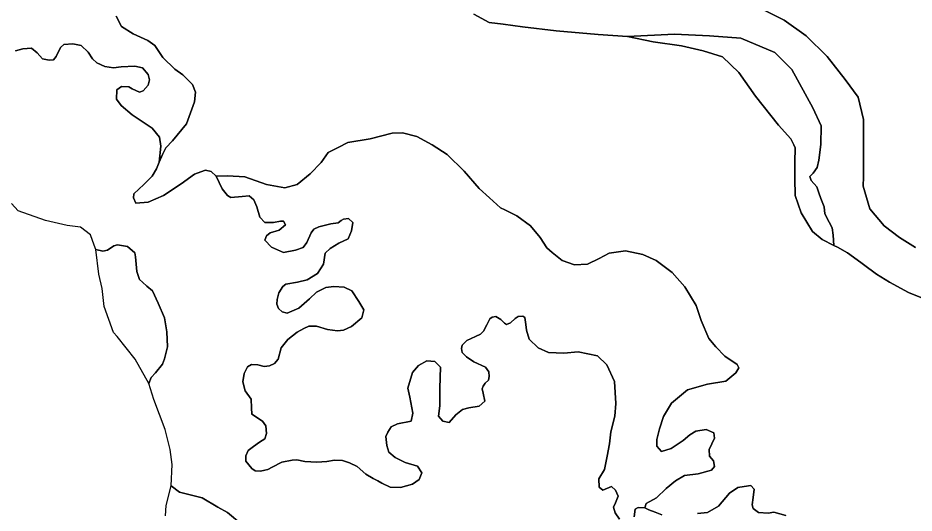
# Model space of a CAD drawing. Header units: inches. Extents: x 288635 to 1232953, y 676945 to 1655780.
# Drawn here: x 524395 to 542189, y 774730 to 784555 of the extents above; entities that cross this region are included whole.
import ezdxf

# ---------------------------------------------------------------- set-up
doc = ezdxf.new("R2010")
doc.units = ezdxf.units.IN
doc.header["$MEASUREMENT"] = 0

msp = doc.modelspace()

# ---------------------------------------------------------------- linework, layer by layer
at = {"color": 1}
for points in [[(542218.3248, 779997.7036), (541898.2841, 780195.824), (541593.4835, 780429.5045), (541309.003, 780764.7852), (541176.9227, 781216.9061), (541182.0027, 781404.8664), (541187.0827, 782009.3876), (541187.0827, 782537.7087), (541080.4025, 782979.6696), (540821.322, 783335.2703), (540460.6413, 783792.4712), (540046.4793, 784202.682), (539607.2701, 784509.5993), (539519.8001, 784553.6032), (539056.5123, 784786.6715)], [(526344.4868, 784592.2136), (526452.437, 784382.6632), (526681.0375, 784236.6129), (526973.1381, 784109.6127), (527112.8383, 784008.0125), (527271.5887, 783766.712), (527512.1043, 783538.2174), (527669.5846, 783426.4572), (527862.625, 783233.4168), (527918.5051, 783081.0165), (527903.2651, 782887.9761), (527745.0439, 782452.3123), (527466.3842, 782115.8146), (527329.2239, 781978.6543), (527263.1838, 781846.574), (527201.3094, 781695.9233), (527234.9805, 782008.0312), (527204.5005, 782185.8315), (527057.1802, 782368.7119), (526660.9394, 782632.8724), (526447.5789, 782815.7528), (526351.0587, 782942.753), (526356.1388, 783125.6334), (526452.659, 783196.7535), (526599.9792, 783186.5935), (526666.0194, 783145.9534), (526808.2597, 783084.9933), (526884.4598, 783105.3133), (526980.98, 783222.1536), (527006.3801, 783328.8338), (526980.98, 783435.514), (526869.2198, 783562.5143), (526716.8195, 783598.0743), (526442.4989, 783582.8343), (526295.1786, 783562.5143), (526122.4583, 783587.9143), (525959.898, 783664.1145), (525878.6178, 783740.3146), (525792.2576, 783877.4749), (525650.0173, 784009.5552), (525482.377, 784040.0352), (525309.6567, 784029.8752), (525238.5365, 783968.9151), (525152.1764, 783791.1147), (525101.3763, 783725.0746), (525015.0161, 783714.9146), (524882.9358, 783745.3946), (524776.2556, 783862.2349), (524664.4954, 783953.675), (524491.775, 783943.515), (524349.5347, 783902.8749)], [(537180.6971, 774694.8299), (537048.6169, 774750.71), (536921.6166, 774796.4301), (536845.4165, 774837.0702), (536870.8165, 774923.4303), (537074.0169, 775030.1106), (537267.0573, 775218.0709), (537449.9377, 775370.4712), (537627.738, 775477.1514), (537902.0586, 775507.6315), (538167.7431, 775579.0057), (538223.6232, 775655.2058), (538208.3832, 775766.966), (538127.103, 775858.4062), (538122.023, 775990.4865), (538228.7032, 776214.0069), (538210.6057, 776319.523), (538063.2854, 776385.5631), (537855.005, 776355.083), (537733.0848, 776283.9629), (537606.0845, 776167.1227), (537367.324, 776009.6423), (537174.2836, 775948.6822), (537077.7634, 776055.3624), (537077.7634, 776187.4427), (537133.6436, 776400.8031), (537214.9237, 776644.6436), (537372.404, 776913.8842), (537692.4447, 777172.9647), (538083.6055, 777289.8049), (538449.3662, 777345.685), (538652.5666, 777513.3254), (538708.4467, 777614.9256), (538672.8866, 777680.9657), (538434.1262, 777843.526), (538251.2458, 778026.4064), (538114.0855, 778194.0467), (537961.6852, 778549.6474), (537860.085, 778849.368), (537636.5646, 779220.2088), (537382.5641, 779504.6893), (537067.6034, 779743.4498), (536803.4429, 779860.29), (536458.0022, 779936.4902), (536132.8816, 779885.6901), (535934.7612, 779779.0099), (535706.1607, 779667.2497), (535447.0802, 779657.0896), (535203.2397, 779743.4498), (535005.1193, 779900.9301), (534898.4391, 779992.3703), (534766.3588, 780200.6507), (534573.3184, 780429.2512), (534298.9979, 780627.3716), (534062.7659, 780745.4876), (533973.8772, 780789.9319), (533755.4368, 780988.0523), (533552.2364, 781170.9327), (533257.5958, 781511.2933), (532917.2351, 781846.574), (532622.5945, 782034.5344), (532317.7939, 782202.1747), (532033.3134, 782273.2949), (531825.0329, 782268.2149), (531388.1521, 782156.4546), (530946.1912, 782085.3345), (530753.1508, 781983.7343), (530555.0304, 781882.1341), (530417.8701, 781684.0137), (530194.3497, 781460.4932), (529940.3492, 781247.1328), (529696.5087, 781181.0927), (529330.7479, 781252.2128), (528898.9471, 781399.5331), (528553.5064, 781419.8532), (528329.9859, 781414.7732), (528233.4658, 781506.2133), (528121.7055, 781536.6934), (528025.1853, 781501.1333), (527898.1851, 781455.4132), (527634.0246, 781262.3729), (527283.5039, 781028.6924), (526983.7833, 780896.6121), (526734.8628, 780881.3721), (526689.1427, 780982.9723), (526694.2227, 781064.2525), (526897.4231, 781252.2128), (527059.9834, 781414.7732), (527146.3436, 781562.0935), (527201.3094, 781695.9233), (527263.1838, 781846.574), (527329.2239, 781978.6543), (527466.3842, 782115.8146), (527745.0439, 782452.3123), (527903.2651, 782887.9761), (527918.5051, 783081.0165), (527862.625, 783233.4168), (527669.5846, 783426.4572), (527512.1043, 783538.2174), (527271.5887, 783766.712), (527112.8383, 784008.0125), (526973.1381, 784109.6127), (526681.0375, 784236.6129), (526452.437, 784382.6632), (526344.4868, 784592.2136)], [(533449.7541, 784632.1658), (533754.5547, 784467.0655), (534031.9606, 784429.7224), (534414.9561, 784378.1653), (535081.7074, 784301.9651), (535913.5591, 784225.765), (536497.7602, 784187.6649), (537009.9771, 784082.2812), (537568.7782, 783999.731), (538000.579, 783904.4808), (538387.9298, 783783.8306), (538711.7805, 783472.68), (539041.9811, 783002.779), (539495.8483, 782425.6952), (539744.7688, 782156.4546), (539801.6741, 782035.5307), (539825.8894, 781974.642), (539820.9689, 781694.1737), (539820.9689, 781369.0531), (539826.0489, 781028.6924), (539947.9692, 780688.3317), (540173.6063, 780318.3376), (540366.6467, 780155.7773), (540594.5692, 780041.8161), (540671.4473, 780003.377), (540864.4877, 779896.6968), (541133.7282, 779703.6564), (541184.2829, 779665.5332), (541443.6088, 779469.9759), (541697.6093, 779312.4956), (542078.6101, 779104.2152), (542485.0109, 778941.6549)], [(524349.5347, 783902.8749), (524491.775, 783943.515), (524664.4954, 783953.675), (524776.2556, 783862.2349), (524882.9358, 783745.3946), (525015.0161, 783714.9146), (525101.3763, 783725.0746), (525152.1764, 783791.1147), (525238.5365, 783968.9151), (525309.6567, 784029.8752), (525482.377, 784040.0352), (525650.0173, 784009.5552), (525792.2576, 783877.4749), (525878.6178, 783740.3146), (525878.6178, 783740.3146), (525959.898, 783664.1145), (526122.4583, 783587.9143), (526295.1786, 783562.5143), (526442.4989, 783582.8343), (526716.8195, 783598.0743), (526869.2198, 783562.5143), (526980.98, 783435.514), (527006.3801, 783328.8338), (526980.98, 783222.1536), (526884.4598, 783105.3133), (526808.2597, 783084.9933), (526666.0194, 783145.9534), (526599.9792, 783186.5935), (526452.659, 783196.7535), (526356.1388, 783125.6334), (526351.0587, 782942.753), (526447.5789, 782815.7528), (526660.9394, 782632.8724), (527057.1802, 782368.7119), (527204.5005, 782185.8315), (527234.9805, 782008.0312), (527201.3094, 781695.9233), (527146.3436, 781562.0935), (527059.9834, 781414.7732), (526897.4231, 781252.2128), (526694.2227, 781064.2525), (526689.1427, 780982.9723), (526734.8628, 780881.3721), (526983.7833, 780896.6121), (527283.5039, 781028.6924), (527634.0246, 781262.3729), (527898.1851, 781455.4132), (528025.1853, 781501.1333), (528121.7055, 781536.6934), (528233.4658, 781506.2133), (528329.9859, 781414.7732), (528450.2767, 781166.5368), (528556.9569, 781034.4565), (528622.997, 780988.7364), (528846.5174, 781014.1365), (528988.7577, 781024.2965), (529080.1979, 780948.0963), (529136.078, 780805.8561), (529197.3768, 780600.6448), (529298.977, 780499.0446), (529466.6174, 780499.0446), (529608.8576, 780524.4447), (529669.8178, 780524.4447), (529710.4578, 780448.2445), (529583.4576, 780341.5643), (529405.6572, 780290.7642), (529329.4571, 780229.8041), (529298.977, 780143.4439), (529431.0573, 780006.2836), (529669.8178, 779899.6034), (529908.5782, 779945.3235), (530060.9785, 780001.2036), (530132.0987, 780097.7238), (530218.4589, 780290.7642), (530269.259, 780361.8843), (530370.8592, 780407.6044), (530609.6196, 780468.5646), (530751.8599, 780488.8846), (530812.82, 780534.6047), (530858.5401, 780565.0847), (530960.1403, 780575.2448), (531046.5005, 780499.0446), (531016.0204, 780331.4043), (530949.9803, 780173.924), (530767.1, 780082.4838), (530594.3796, 779980.8836), (530492.7794, 779884.3634), (530462.2993, 779665.9229), (530340.3791, 779483.0426), (530137.1787, 779361.1223), (529944.1383, 779310.3222), (529715.5378, 779269.6822), (529654.5777, 779223.9621), (529573.2976, 779096.9618), (529542.8175, 778964.8815), (529537.7375, 778873.4414), (529568.2176, 778787.0812), (529639.3377, 778721.0411), (529740.9379, 778695.641), (529974.6184, 778797.2412), (530182.8988, 778980.1216), (530320.0591, 779112.2018), (530508.0194, 779208.722), (530665.4997, 779229.0421), (530873.7802, 779213.802), (531026.1805, 779142.6819), (531163.3407, 778929.3215), (531259.8609, 778761.6811), (531224.3009, 778604.2008), (531016.0204, 778431.4805), (530858.5401, 778360.3603), (530741.6999, 778345.1203), (530538.4995, 778370.5204), (530320.0591, 778441.6405), (530172.7388, 778441.6405), (530071.1386, 778390.8404), (529939.0583, 778319.7203), (529751.0979, 778177.48), (529624.0977, 778009.8396), (529563.1375, 777786.3192), (529486.9374, 777694.879), (529390.4172, 777654.2389), (529283.737, 777638.9989), (529156.7367, 777674.559), (529034.8165, 777679.639), (528953.5363, 777633.9189), (528887.4962, 777501.8386), (528862.0961, 777334.1983), (528907.8162, 777156.3979), (529024.6565, 776988.7576), (529034.8165, 776821.1173), (529039.8965, 776694.117), (529253.2569, 776551.8767), (529314.217, 776460.4365), (529329.4571, 776308.0362), (529298.977, 776206.436), (529192.2968, 776140.3959), (529070.3766, 776054.0357), (528963.6963, 775972.7556), (528923.0563, 775866.0753), (528917.9763, 775759.3951), (529039.8965, 775612.0748), (529102.4216, 775565.5899), (529214.1818, 775560.5099), (529295.462, 775580.83), (529356.4221, 775596.07), (529442.6417, 775642.0537), (529633.9177, 775738.9453), (529837.1181, 775780.2204), (529935.5433, 775786.5704), (530091.1186, 775754.8203), (530329.2441, 775738.9453), (530526.0944, 775754.8203), (530678.4948, 775777.0453), (530837.2451, 775773.8703), (530980.1204, 775726.2452), (531129.3457, 775653.2201), (531303.971, 775503.9948), (531450.0213, 775418.2696), (531538.9215, 775367.4695), (531618.2966, 775323.0194), (531787.468, 775245.8421), (531990.6684, 775240.7621), (532229.4289, 775301.7222), (532361.5092, 775398.2424), (532417.3893, 775530.3227), (532325.9491, 775662.4029), (532082.1086, 775733.5231), (531883.9882, 775830.0433), (531756.988, 775936.7235), (531721.4279, 776068.8037), (531701.1079, 776246.6041), (531736.6679, 776332.9643), (531807.7881, 776444.7245), (531934.7883, 776500.6046), (532204.0289, 776551.4047), (532234.5089, 776713.965), (532173.5488, 777028.9257), (532137.9887, 777206.726), (532229.4289, 777516.6066), (532346.2691, 777658.8469), (532513.9095, 777750.2871), (532671.3898, 777735.0471), (532783.15, 777623.2868), (532772.99, 777206.726), (532772.99, 776861.2853), (532742.5099, 776653.0049), (532828.8701, 776556.4847), (532955.8704, 776526.0047), (533093.0306, 776678.405), (533225.1109, 776785.0852), (533347.0311, 776815.5652), (533550.2316, 776851.1253), (533667.0718, 776947.6455), (533630.03, 777109.7825), (533611.5092, 777194.4493), (533632.6759, 777247.3661), (533675.0093, 777305.5745), (533735.8636, 777369.0747), (533749.0928, 777437.8665), (533746.4469, 777533.1167), (533680.301, 777625.721), (533447.4672, 777734.2004), (533301.9461, 777829.4506), (533217.2792, 777919.4091), (533204.05, 777993.4926), (533217.2792, 778059.6386), (533307.2377, 778152.2429), (533481.8631, 778234.2639), (533577.1133, 778281.889), (533640.6134, 778340.0974), (533703.0552, 778467.6269), (533763.3803, 778585.1021), (533814.1804, 778616.8522), (533884.0306, 778629.5522), (533982.4557, 778569.2271), (534055.4809, 778496.2019), (534093.581, 778473.9769), (534176.1311, 778505.7269), (534265.0313, 778591.4521), (534328.5314, 778632.7272), (534417.4316, 778635.9022), (534461.8817, 778610.5022), (534480.9317, 778473.9769), (534493.6318, 778356.5016), (534545.9135, 778182.088), (534723.7139, 778009.3676), (534931.9943, 777917.9274), (535232.8085, 777900.5531), (535518.7355, 777931.6858), (535899.7363, 777847.019), (536084.945, 777672.3936), (536238.4036, 777339.0179), (536264.862, 776905.1004), (536248.9869, 776651.0999), (536169.6118, 776344.1826), (536143.1534, 776106.0571), (536095.5283, 775857.3483), (536042.6115, 775598.0561), (535926.1946, 775412.8474), (535936.778, 775243.5138), (536010.8615, 775185.3053), (536180.1951, 775259.3888), (536259.5703, 775185.3053), (536312.4871, 775068.8884), (536259.5703, 774936.5965), (536222.5286, 774846.638), (536254.2786, 774735.5127), (536338.9455, 774608.5125)], [(536338.9455, 774608.5125), (536254.2786, 774735.5127), (536222.5286, 774846.638), (536259.5703, 774936.5965), (536312.4871, 775068.8884), (536259.5703, 775185.3053), (536180.1951, 775259.3888), (536010.8615, 775185.3053), (535936.778, 775243.5138), (535926.1946, 775412.8474), (536042.6115, 775598.0561), (536095.5283, 775857.3483), (536143.1534, 776106.0571), (536169.6118, 776344.1826), (536248.9869, 776651.0999), (536264.862, 776905.1004), (536238.4036, 777339.0179), (536084.945, 777672.3936), (535899.7363, 777847.019), (535518.7355, 777931.6858), (535232.8085, 777900.5531), (534931.9943, 777917.9274), (534723.7139, 778009.3676), (534545.9135, 778182.088), (534493.6318, 778356.5016), (534480.9317, 778473.9769), (534461.8817, 778610.5022), (534417.4316, 778635.9022), (534328.5314, 778632.7272), (534265.0313, 778591.4521), (534176.1311, 778505.7269), (534093.581, 778473.9769), (534055.4809, 778496.2019), (533982.4557, 778569.2271), (533884.0306, 778629.5522), (533814.1804, 778616.8522), (533763.3803, 778585.1021), (533703.0552, 778467.6269), (533640.6134, 778340.0974), (533577.1133, 778281.889), (533481.8631, 778234.2639), (533307.2377, 778152.2429), (533217.2792, 778059.6386), (533204.05, 777993.4926), (533217.2792, 777919.4091), (533301.9461, 777829.4506), (533447.4672, 777734.2004), (533680.301, 777625.721), (533746.4469, 777533.1167), (533749.0928, 777437.8665), (533735.8636, 777369.0747), (533675.0093, 777305.5745), (533632.6759, 777247.3661), (533611.5092, 777194.4493), (533630.03, 777109.7825), (533667.0718, 776947.6455), (533550.2316, 776851.1253), (533347.0311, 776815.5652), (533225.1109, 776785.0852), (533093.0306, 776678.405), (532955.8704, 776526.0047), (532828.8701, 776556.4847), (532742.5099, 776653.0049), (532772.99, 776861.2853), (532772.99, 777206.726), (532783.15, 777623.2868), (532671.3898, 777735.0471), (532513.9095, 777750.2871), (532346.2691, 777658.8469), (532229.4289, 777516.6066), (532137.9887, 777206.726), (532173.5488, 777028.9257), (532234.5089, 776713.965), (532204.0289, 776551.4047), (531934.7883, 776500.6046), (531807.7881, 776444.7245), (531736.6679, 776332.9643), (531701.1079, 776246.6041), (531721.4279, 776068.8037), (531756.988, 775936.7235), (531883.9882, 775830.0433), (532082.1086, 775733.5231), (532325.9491, 775662.4029), (532417.3893, 775530.3227), (532361.5092, 775398.2424), (532229.4289, 775301.7222), (531990.6684, 775240.7621), (531787.468, 775245.8421), (531618.2966, 775323.0194), (531538.9215, 775367.4695), (531450.0213, 775418.2696), (531303.971, 775503.9948), (531129.3457, 775653.2201), (530980.1204, 775726.2452), (530837.2451, 775773.8703), (530678.4948, 775777.0453), (530526.0944, 775754.8203), (530329.2441, 775738.9453), (530091.1186, 775754.8203), (529935.5433, 775786.5704), (529837.1181, 775780.2204), (529633.9177, 775738.9453), (529442.6417, 775642.0537), (529356.4221, 775596.07), (529295.462, 775580.83), (529214.1818, 775560.5099), (529102.4216, 775565.5899), (529039.8965, 775612.0748), (528917.9763, 775759.3951), (528923.0563, 775866.0753), (528963.6963, 775972.7556), (529070.3766, 776054.0357), (529192.2968, 776140.3959), (529298.977, 776206.436), (529329.4571, 776308.0362), (529314.217, 776460.4365), (529253.2569, 776551.8767), (529039.8965, 776694.117), (529034.8165, 776821.1173), (529024.6565, 776988.7576), (528907.8162, 777156.3979), (528862.0961, 777334.1983), (528887.4962, 777501.8386), (528953.5363, 777633.9189), (529034.8165, 777679.639), (529156.7367, 777674.559), (529283.737, 777638.9989), (529390.4172, 777654.2389), (529486.9374, 777694.879), (529563.1375, 777786.3192), (529624.0977, 778009.8396), (529751.0979, 778177.48), (529939.0583, 778319.7203), (530071.1386, 778390.8404), (530172.7388, 778441.6405), (530320.0591, 778441.6405), (530538.4995, 778370.5204), (530741.6999, 778345.1203), (530858.5401, 778360.3603), (531016.0204, 778431.4805), (531224.3009, 778604.2008), (531259.8609, 778761.6811), (531163.3407, 778929.3215), (531026.1805, 779142.6819), (530873.7802, 779213.802), (530665.4997, 779229.0421), (530508.0194, 779208.722), (530320.0591, 779112.2018), (530182.8988, 778980.1216), (529974.6184, 778797.2412), (529740.9379, 778695.641), (529639.3377, 778721.0411), (529568.2176, 778787.0812), (529537.7375, 778873.4414), (529542.8175, 778964.8815), (529573.2976, 779096.9618), (529654.5777, 779223.9621), (529715.5378, 779269.6822), (529944.1383, 779310.3222), (530137.1787, 779361.1223), (530340.3791, 779483.0426), (530462.2993, 779665.9229), (530492.7794, 779884.3634), (530594.3796, 779980.8836), (530767.1, 780082.4838), (530949.9803, 780173.924), (531016.0204, 780331.4043), (531046.5005, 780499.0446), (530960.1403, 780575.2448), (530858.5401, 780565.0847), (530812.82, 780534.6047), (530751.8599, 780488.8846), (530609.6196, 780468.5646), (530370.8592, 780407.6044), (530269.259, 780361.8843), (530218.4589, 780290.7642), (530132.0987, 780097.7238), (530060.9785, 780001.2036), (529908.5782, 779945.3235), (529669.8178, 779899.6034), (529431.0573, 780006.2836), (529298.977, 780143.4439), (529329.4571, 780229.8041), (529405.6572, 780290.7642), (529583.4576, 780341.5643), (529710.4578, 780448.2445), (529669.8178, 780524.4447), (529608.8576, 780524.4447), (529466.6174, 780499.0446), (529298.977, 780499.0446), (529197.3768, 780600.6448), (529136.078, 780805.8561), (529080.1979, 780948.0963), (528988.7577, 781024.2965), (528846.5174, 781014.1365), (528622.997, 780988.7364), (528556.9569, 781034.4565), (528450.2767, 781166.5368), (528329.9859, 781414.7732), (528553.5064, 781419.8532), (528898.9471, 781399.5331), (529330.7479, 781252.2128), (529696.5087, 781181.0927), (529940.3492, 781247.1328), (530194.3497, 781460.4932), (530417.8701, 781684.0137), (530555.0304, 781882.1341), (530753.1508, 781983.7343), (530946.1912, 782085.3345), (531388.1521, 782156.4546), (531825.0329, 782268.2149), (532033.3134, 782273.2949), (532317.7939, 782202.1747), (532622.5945, 782034.5344), (532917.2351, 781846.574), (533257.5958, 781511.2933), (533257.5958, 781511.2933), (533552.2364, 781170.9327), (533755.4368, 780988.0523), (533973.8772, 780789.9319), (534062.7659, 780745.4876), (534298.9979, 780627.3716), (534573.3184, 780429.2512), (534766.3588, 780200.6507), (534898.4391, 779992.3703), (535005.1193, 779900.9301), (535203.2397, 779743.4498), (535447.0802, 779657.0896), (535706.1607, 779667.2497), (535934.7612, 779779.0099), (536132.8816, 779885.6901), (536458.0022, 779936.4902), (536803.4429, 779860.29), (537067.6034, 779743.4498), (537382.5641, 779504.6893), (537636.5646, 779220.2088), (537860.085, 778849.368), (537961.6852, 778549.6474), (538114.0855, 778194.0467), (538251.2458, 778026.4064), (538434.1262, 777843.526), (538672.8866, 777680.9657), (538708.4467, 777614.9256), (538652.5666, 777513.3254), (538449.3662, 777345.685), (538083.6055, 777289.8049), (537692.4447, 777172.9647), (537372.404, 776913.8842), (537214.9237, 776644.6436), (537133.6436, 776400.8031), (537077.7634, 776187.4427), (537077.7634, 776055.3624), (537174.2836, 775948.6822), (537367.324, 776009.6423), (537606.0845, 776167.1227), (537733.0848, 776283.9629), (537855.005, 776355.083), (538063.2854, 776385.5631), (538210.6057, 776319.523), (538228.7032, 776214.0069), (538122.023, 775990.4865), (538127.103, 775858.4062), (538208.3832, 775766.966), (538223.6232, 775655.2058), (538167.7431, 775579.0057), (537902.0586, 775507.6315), (537627.738, 775477.1514), (537449.9377, 775370.4712), (537267.0573, 775218.0709), (537074.0169, 775030.1106), (536870.8165, 774923.4303), (536845.4165, 774837.0702), (536708.5162, 774840.4996), (536647.5561, 774804.9395), (536632.316, 774652.5392)], [(528838.2611, 774503.8678), (528557.2955, 774738.3131), (528364.7631, 774847.0041), (528054.8825, 775029.8845), (527602.7616, 775146.7247), (527440.2013, 775268.645), (527455.4413, 775695.3658), (527419.8813, 775990.0064), (527318.2811, 776391.3272), (527094.7606, 776980.6084), (526993.1604, 777300.6491), (527038.8805, 777417.4893), (527125.2407, 777514.0095), (527262.4009, 777681.6498), (527303.041, 777788.33), (527364.0011, 778027.0905), (527353.8411, 778326.8111), (527308.121, 778606.2117), (527181.1208, 778895.7722), (527064.2805, 779139.6127), (526952.5203, 779231.0529), (526867.2778, 779310.2066), (526810.28, 779363.1332), (526754.3999, 779520.6135), (526732.3865, 779813.5607), (526715.4532, 779893.9942), (526571.5196, 780016.7612), (526372.5525, 780050.6279), (526300.5857, 780033.6945), (526173.5854, 779944.7943), (526080.4519, 779927.861), (525940.7516, 779961.7277), (525911.1182, 780046.3945), (525834.0714, 780252.135), (525639.8573, 780402.7479), (525375.6968, 780438.308), (524943.8959, 780534.8282), (524400.3348, 780727.8686), (524268.2546, 780875.1889)], [(539640.9461, 774679.8439), (539402.1856, 774745.884), (539290.4254, 774725.5639), (539097.385, 774740.804), (538995.7848, 774822.0841), (538975.4647, 774893.2043), (538995.7848, 775040.5246), (539011.0248, 775203.0849), (538944.9847, 775274.205), (538817.9844, 775258.965), (538685.9042, 775238.645), (538523.3438, 775126.8847), (538303.3794, 774867.5502), (538090.019, 774740.55), (537889.4136, 774720.08)], [(537889.4136, 774720.08), (538090.019, 774740.55), (538303.3794, 774867.5502), (538523.3438, 775126.8847), (538685.9042, 775238.645), (538817.9844, 775258.965), (538944.9847, 775274.205), (539011.0248, 775203.0849), (538995.7848, 775040.5246), (538975.4647, 774893.2043), (538995.7848, 774822.0841), (539097.385, 774740.804), (539097.385, 774740.804), (539290.4254, 774725.5639), (539402.1856, 774745.884), (539640.9461, 774679.8439)], [(527325.9838, 774678.1729), (527336.5672, 774879.2567), (527440.2013, 775268.645), (527602.7616, 775146.7247), (528054.8825, 775029.8845), (528364.7631, 774847.0041), (528557.2955, 774738.3131), (528838.2611, 774503.8678)], [(536632.316, 774652.5392), (536647.5561, 774804.9395), (536708.5162, 774840.4996), (536845.4165, 774837.0702), (536921.6166, 774796.4301), (537048.6169, 774750.71), (537180.6971, 774694.8299)]]:
    msp.add_lwpolyline(points, dxfattribs=at)
at = {"color": 1, "ltscale": 3}
for points in [[(539056.5123, 784786.6715), (539519.8001, 784553.6032), (539607.2701, 784509.5993), (540046.4793, 784202.682), (540460.6413, 783792.4712), (540821.322, 783335.2703), (541080.4025, 782979.6696), (541187.0827, 782537.7087), (541187.0827, 782009.3876), (541182.0027, 781404.8664), (541176.9227, 781216.9061), (541309.003, 780764.7852), (541593.4835, 780429.5045), (541898.2841, 780195.824), (542218.3248, 779997.7036)], [(542485.0109, 778941.6549), (542078.6101, 779104.2152), (541697.6093, 779312.4956), (541443.6088, 779469.9759), (541184.2829, 779665.5332), (541133.7282, 779703.6564), (540864.4877, 779896.6968), (540671.4473, 780003.377), (540594.5692, 780041.8161), (540584.1195, 780244.4372), (540563.7994, 780391.7574), (540502.8393, 780503.5177), (540416.4791, 780666.078), (540401.2391, 780808.3183), (540340.279, 780970.8786), (540299.6389, 781087.7188), (540258.9988, 781204.5591), (540142.1586, 781326.4793), (540121.8386, 781407.7595), (540182.7987, 781473.7996), (540264.0788, 781585.5598), (540299.6389, 781732.8801), (540335.199, 782042.7608), (540345.359, 782413.6015), (540177.7187, 782769.2022), (539761.1578, 783531.2037), (539425.8772, 783871.5644), (538750.2358, 784156.045), (538125.3946, 784196.6851), (537429.4332, 784232.2451), (536497.7602, 784187.6649), (535913.5591, 784225.765), (535081.7074, 784301.9651), (534414.9561, 784378.1653), (534031.9606, 784429.7224), (533754.5547, 784467.0655), (533449.7541, 784632.1658)]]:
    msp.add_lwpolyline(points, dxfattribs=at)
at = {"color": 1}
for points in [[(540584.1195, 780244.4372), (540594.5692, 780041.8161), (540366.6467, 780155.7773), (540173.6063, 780318.3376), (539947.9692, 780688.3317), (539826.0489, 781028.6924), (539820.9689, 781369.0531), (539820.9689, 781694.1737), (539825.8894, 781974.642), (539801.6741, 782035.5307), (539744.7688, 782156.4546), (539495.8483, 782425.6952), (539041.9811, 783002.779), (538711.7805, 783472.68), (538387.9298, 783783.8306), (538000.579, 783904.4808), (537568.7782, 783999.731), (537009.9771, 784082.2812), (536497.7602, 784187.6649), (537429.4332, 784232.2451), (538125.3946, 784196.6851), (538750.2358, 784156.045), (539425.8772, 783871.5644), (539761.1578, 783531.2037), (540177.7187, 782769.2022), (540345.359, 782413.6015), (540335.199, 782042.7608), (540299.6389, 781732.8801), (540264.0788, 781585.5598), (540182.7987, 781473.7996), (540121.8386, 781407.7595), (540142.1586, 781326.4793), (540258.9988, 781204.5591), (540299.6389, 781087.7188), (540340.279, 780970.8786), (540401.2391, 780808.3183), (540416.4791, 780666.078), (540502.8393, 780503.5177), (540563.7994, 780391.7574), (540584.1195, 780244.4372)], [(526571.5196, 780016.7612), (526715.4532, 779893.9942), (526732.3865, 779813.5607), (526754.3999, 779520.6135), (526810.28, 779363.1332), (526867.2778, 779310.2066), (526952.5203, 779231.0529), (527064.2805, 779139.6127), (527181.1208, 778895.7722), (527308.121, 778606.2117), (527353.8411, 778326.8111), (527364.0011, 778027.0905), (527303.041, 777788.33), (527262.4009, 777681.6498), (527125.2407, 777514.0095), (527038.8805, 777417.4893), (526993.1604, 777300.6491), (526723.2971, 777784.606), (526363.463, 778234.3986), (526294.6712, 778313.7738), (526109.4625, 778827.0665), (526067.1291, 779186.9005), (526003.629, 779467.3594), (525940.7516, 779961.7277), (526080.4519, 779927.861), (526173.5854, 779944.7943), (526300.5857, 780033.6945), (526372.5525, 780050.6279), (526571.5196, 780016.7612)]]:
    msp.add_lwpolyline(points, close=True, dxfattribs=at)

doc.saveas('drawing.dxf')
